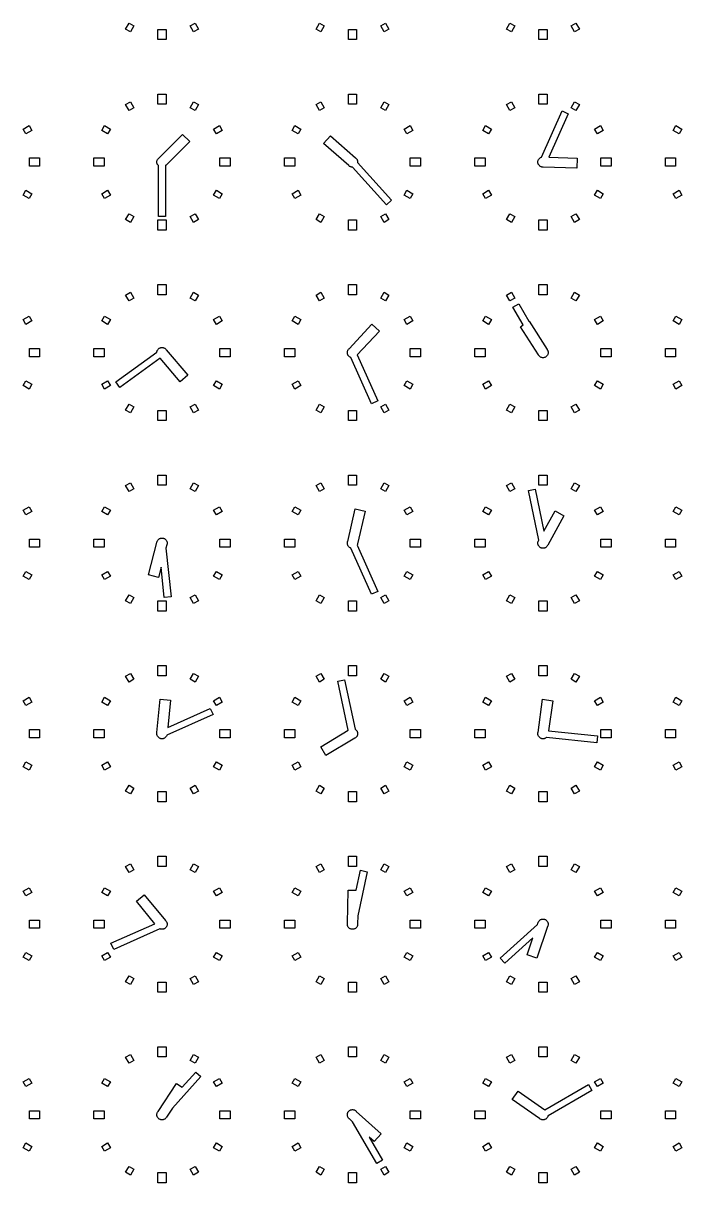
# Model space of a CAD drawing. Header units: millimetres. Extents: x -8 to 856, y -8 to 688.
# Drawn here: x 109.6 to 206.4, y 344 to 514.4 of the extents above; entities that cross this region are included whole.
import ezdxf

# ---------------------------------------------------------------- set-up
doc = ezdxf.new("R2010")
doc.units = ezdxf.units.MM

msp = doc.modelspace()

# ---------------------------------------------------------------- linework, layer by layer
for points in [[(124.65, 513.54), (125.15, 514.41), (125.85, 514.01), (125.35, 513.14), (124.65, 513.54)], [(129.4, 513.5), (130.6, 513.5), (130.6, 512), (129.4, 512), (129.4, 513.5)], [(134.15, 514.01), (134.85, 514.41), (135.35, 513.54), (134.65, 513.14), (134.15, 514.01)], [(153.15, 514.41), (153.85, 514.01), (153.35, 513.14), (152.65, 513.54), (153.15, 514.41)], [(157.4, 512), (157.4, 513.5), (158.6, 513.5), (158.6, 512), (157.4, 512)], [(162.15, 514.01), (162.85, 514.41), (163.35, 513.54), (162.65, 513.14), (162.15, 514.01)], [(180.65, 513.54), (181.15, 514.41), (181.85, 514.01), (181.35, 513.14), (180.65, 513.54)], [(185.4, 513.5), (186.6, 513.5), (186.6, 512), (185.4, 512), (185.4, 513.5)], [(190.15, 514.01), (190.85, 514.41), (191.35, 513.54), (190.65, 513.14), (190.15, 514.01)], [(125.85, 501.99), (125.15, 501.59), (124.65, 502.46), (125.35, 502.86), (125.85, 501.99)], [(130.6, 502.5), (129.4, 502.5), (129.4, 504), (130.6, 504), (130.6, 502.5)], [(134.85, 501.59), (134.15, 501.99), (134.65, 502.86), (135.35, 502.46), (134.85, 501.59)], [(153.85, 501.99), (153.15, 501.59), (152.65, 502.46), (153.35, 502.86), (153.85, 501.99)], [(158.6, 502.5), (157.4, 502.5), (157.4, 504), (158.6, 504), (158.6, 502.5)], [(162.85, 501.59), (162.15, 501.99), (162.65, 502.86), (163.35, 502.46), (162.85, 501.59)], [(181.85, 501.99), (181.15, 501.59), (180.65, 502.46), (181.35, 502.86), (181.85, 501.99)], [(186.6, 502.5), (185.4, 502.5), (185.4, 504), (186.6, 504), (186.6, 502.5)], [(190.85, 501.59), (190.15, 501.99), (190.65, 502.86), (191.35, 502.46), (190.85, 501.59)], [(186, 493.25), (185.93, 493.25), (185.85, 493.26), (185.78, 493.28), (185.71, 493.3), (185.64, 493.33), (185.58, 493.37), (185.52, 493.42), (185.47, 493.47), (185.42, 493.52), (185.37, 493.58), (185.33, 493.64), (185.3, 493.71), (185.28, 493.78), (185.26, 493.85), (185.25, 493.93), (185.25, 494), (185.25, 494.07), (185.26, 494.15), (185.28, 494.22), (185.3, 494.29), (185.33, 494.36), (185.37, 494.42), (185.42, 494.48), (185.47, 494.53), (185.52, 494.58), (185.58, 494.63), (185.64, 494.67), (185.71, 494.7), (185.77, 494.72), (188.8, 501.51), (189.71, 501.1), (186.87, 494.72), (191.02, 494.58), (190.97, 493.08), (186.05, 493.25), (186, 493.25)], [(109.99, 498.15), (109.59, 498.85), (110.46, 499.35), (110.86, 498.65), (109.99, 498.15)], [(122.41, 498.85), (122.01, 498.15), (121.14, 498.65), (121.54, 499.35), (122.41, 498.85)], [(137.99, 498.15), (137.59, 498.85), (138.46, 499.35), (138.86, 498.65), (137.99, 498.15)], [(150.41, 498.85), (150.01, 498.15), (149.14, 498.65), (149.54, 499.35), (150.41, 498.85)], [(165.99, 498.15), (165.59, 498.85), (166.46, 499.35), (166.86, 498.65), (165.99, 498.15)], [(178.41, 498.85), (178.01, 498.15), (177.14, 498.65), (177.54, 499.35), (178.41, 498.85)], [(193.99, 498.15), (193.59, 498.85), (194.46, 499.35), (194.86, 498.65), (193.99, 498.15)], [(206.41, 498.85), (206.01, 498.15), (205.14, 498.65), (205.54, 499.35), (206.41, 498.85)], [(129.5, 493.44), (129.47, 493.47), (129.42, 493.52), (129.37, 493.58), (129.33, 493.64), (129.3, 493.71), (129.28, 493.78), (129.26, 493.85), (129.25, 493.93), (129.25, 494), (129.25, 494.07), (129.26, 494.15), (129.28, 494.22), (129.3, 494.29), (129.33, 494.36), (129.37, 494.42), (129.42, 494.48), (129.47, 494.53), (129.52, 494.58), (129.53, 494.59), (133.01, 498.07), (134.07, 497.01), (130.59, 493.53), (130.58, 493.52), (130.53, 493.47), (130.5, 493.44), (130.5, 486), (129.5, 486), (129.5, 493.44)], [(158, 493.25), (157.93, 493.25), (157.85, 493.26), (157.78, 493.28), (157.71, 493.3), (157.64, 493.33), (157.58, 493.37), (157.52, 493.42), (157.47, 493.47), (157.44, 493.49), (153.76, 496.75), (154.75, 497.87), (158.44, 494.61), (158.48, 494.58), (158.53, 494.53), (158.58, 494.48), (158.63, 494.42), (158.67, 494.36), (158.7, 494.29), (158.72, 494.22), (158.74, 494.15), (158.75, 494.07), (158.75, 494), (158.75, 493.93), (158.75, 493.91), (163.72, 488.39), (162.98, 487.72), (158.01, 493.25), (158, 493.25)], [(110.5, 493.4), (110.5, 494.6), (112, 494.6), (112, 493.4), (110.5, 493.4)], [(121.5, 494.6), (121.5, 493.4), (120, 493.4), (120, 494.6), (121.5, 494.6)], [(138.5, 493.4), (138.5, 494.6), (140, 494.6), (140, 493.4), (138.5, 493.4)], [(149.5, 494.6), (149.5, 493.4), (148, 493.4), (148, 494.6), (149.5, 494.6)], [(166.5, 493.4), (166.5, 494.6), (168, 494.6), (168, 493.4), (166.5, 493.4)], [(177.5, 494.6), (177.5, 493.4), (176, 493.4), (176, 494.6), (177.5, 494.6)], [(194.5, 493.4), (194.5, 494.6), (196, 494.6), (196, 493.4), (194.5, 493.4)], [(205.5, 494.6), (205.5, 493.4), (204, 493.4), (204, 494.6), (205.5, 494.6)], [(109.59, 489.15), (109.99, 489.85), (110.86, 489.35), (110.46, 488.65), (109.59, 489.15)], [(122.01, 489.85), (122.41, 489.15), (121.54, 488.65), (121.14, 489.35), (122.01, 489.85)], [(137.59, 489.15), (137.99, 489.85), (138.86, 489.35), (138.46, 488.65), (137.59, 489.15)], [(150.01, 489.85), (150.41, 489.15), (149.54, 488.65), (149.14, 489.35), (150.01, 489.85)], [(165.59, 489.15), (165.99, 489.85), (166.86, 489.35), (166.46, 488.65), (165.59, 489.15)], [(178.01, 489.85), (178.41, 489.15), (177.54, 488.65), (177.14, 489.35), (178.01, 489.85)], [(193.59, 489.15), (193.99, 489.85), (194.86, 489.35), (194.46, 488.65), (193.59, 489.15)], [(206.01, 489.85), (206.41, 489.15), (205.54, 488.65), (205.14, 489.35), (206.01, 489.85)], [(124.65, 485.54), (125.15, 486.41), (125.85, 486.01), (125.35, 485.14), (124.65, 485.54)], [(134.15, 486.01), (134.85, 486.41), (135.35, 485.54), (134.65, 485.14), (134.15, 486.01)], [(152.65, 485.54), (153.15, 486.41), (153.85, 486.01), (153.35, 485.14), (152.65, 485.54)], [(162.15, 486.01), (162.85, 486.41), (163.35, 485.54), (162.65, 485.14), (162.15, 486.01)], [(181.15, 486.41), (181.85, 486.01), (181.35, 485.14), (180.65, 485.54), (181.15, 486.41)], [(190.15, 486.01), (190.85, 486.41), (191.35, 485.54), (190.65, 485.14), (190.15, 486.01)], [(129.4, 485.5), (130.6, 485.5), (130.6, 484), (129.4, 484), (129.4, 485.5)], [(157.4, 485.5), (158.6, 485.5), (158.6, 484), (157.4, 484), (157.4, 485.5)], [(185.4, 484), (185.4, 485.5), (186.6, 485.5), (186.6, 484), (185.4, 484)], [(130.6, 474.5), (129.4, 474.5), (129.4, 476), (130.6, 476), (130.6, 474.5)], [(158.6, 474.5), (157.4, 474.5), (157.4, 476), (158.6, 476), (158.6, 474.5)], [(186.6, 474.5), (185.4, 474.5), (185.4, 476), (186.6, 476), (186.6, 474.5)], [(125.85, 473.99), (125.15, 473.59), (124.65, 474.46), (125.35, 474.86), (125.85, 473.99)], [(134.85, 473.59), (134.15, 473.99), (134.65, 474.86), (135.35, 474.46), (134.85, 473.59)], [(153.85, 473.99), (153.15, 473.59), (152.65, 474.46), (153.35, 474.86), (153.85, 473.99)], [(162.85, 473.59), (162.15, 473.99), (162.65, 474.86), (163.35, 474.46), (162.85, 473.59)], [(181.85, 473.99), (181.15, 473.59), (180.65, 474.46), (181.35, 474.86), (181.85, 473.99)], [(190.85, 473.59), (190.15, 473.99), (190.65, 474.86), (191.35, 474.46), (190.85, 473.59)], [(186.7, 465.71), (186.67, 465.64), (186.63, 465.58), (186.58, 465.52), (186.53, 465.47), (186.48, 465.42), (186.42, 465.37), (186.36, 465.33), (186.29, 465.3), (186.22, 465.28), (186.15, 465.26), (186.07, 465.25), (186, 465.25), (185.93, 465.25), (185.85, 465.26), (185.78, 465.28), (185.71, 465.3), (185.64, 465.33), (185.58, 465.37), (185.52, 465.42), (185.47, 465.47), (185.42, 465.52), (185.37, 465.58), (185.33, 465.64), (185.32, 465.66), (182.68, 469.81), (183.08, 470.07), (181.57, 472.68), (182.43, 473.18), (183.92, 470.6), (183.95, 470.62), (186.59, 466.47), (186.63, 466.42), (186.67, 466.36), (186.7, 466.29), (186.72, 466.22), (186.74, 466.15), (186.75, 466.07), (186.75, 466), (186.75, 465.93), (186.74, 465.85), (186.72, 465.78), (186.7, 465.71)], [(109.99, 470.15), (109.59, 470.85), (110.46, 471.35), (110.86, 470.65), (109.99, 470.15)], [(122.41, 470.85), (122.01, 470.15), (121.14, 470.65), (121.54, 471.35), (122.41, 470.85)], [(137.99, 470.15), (137.59, 470.85), (138.46, 471.35), (138.86, 470.65), (137.99, 470.15)], [(150.41, 470.85), (150.01, 470.15), (149.14, 470.65), (149.54, 471.35), (150.41, 470.85)], [(165.99, 470.15), (165.59, 470.85), (166.46, 471.35), (166.86, 470.65), (165.99, 470.15)], [(178.41, 470.85), (178.01, 470.15), (177.14, 470.65), (177.54, 471.35), (178.41, 470.85)], [(193.99, 470.15), (193.59, 470.85), (194.46, 471.35), (194.86, 470.65), (193.99, 470.15)], [(206.41, 470.85), (206.01, 470.15), (205.14, 470.65), (205.54, 471.35), (206.41, 470.85)], [(157.71, 465.3), (157.64, 465.33), (157.58, 465.37), (157.52, 465.42), (157.47, 465.47), (157.42, 465.52), (157.37, 465.58), (157.33, 465.64), (157.3, 465.71), (157.28, 465.78), (157.26, 465.85), (157.25, 465.93), (157.25, 466), (157.25, 466.07), (157.26, 466.15), (157.28, 466.22), (157.3, 466.29), (157.33, 466.36), (157.37, 466.42), (157.42, 466.48), (157.47, 466.53), (157.51, 466.57), (160.86, 470.17), (161.96, 469.15), (158.7, 465.65), (161.71, 458.9), (160.8, 458.49), (157.77, 465.28), (157.71, 465.3)], [(110.5, 465.4), (110.5, 466.6), (112, 466.6), (112, 465.4), (110.5, 465.4)], [(121.5, 466.6), (121.5, 465.4), (120, 465.4), (120, 466.6), (121.5, 466.6)], [(129.25, 466.07), (129.25, 466.07), (129.26, 466.15), (129.28, 466.22), (129.3, 466.29), (129.33, 466.36), (129.37, 466.42), (129.42, 466.48), (129.47, 466.53), (129.52, 466.58), (129.58, 466.63), (129.64, 466.67), (129.71, 466.7), (129.78, 466.72), (129.85, 466.74), (129.93, 466.75), (130, 466.75), (130.07, 466.75), (130.15, 466.74), (130.22, 466.72), (130.29, 466.7), (130.36, 466.67), (130.42, 466.63), (130.48, 466.58), (130.53, 466.53), (130.58, 466.48), (130.63, 466.42), (133.82, 462.69), (132.68, 461.71), (129.72, 465.18), (123.82, 460.89), (123.23, 461.7), (129.25, 466.07)], [(138.5, 465.4), (138.5, 466.6), (140, 466.6), (140, 465.4), (138.5, 465.4)], [(149.5, 466.6), (149.5, 465.4), (148, 465.4), (148, 466.6), (149.5, 466.6)], [(166.5, 465.4), (166.5, 466.6), (168, 466.6), (168, 465.4), (166.5, 465.4)], [(177.5, 466.6), (177.5, 465.4), (176, 465.4), (176, 466.6), (177.5, 466.6)], [(194.5, 465.4), (194.5, 466.6), (196, 466.6), (196, 465.4), (194.5, 465.4)], [(205.5, 466.6), (205.5, 465.4), (204, 465.4), (204, 466.6), (205.5, 466.6)], [(109.59, 461.15), (109.99, 461.85), (110.86, 461.35), (110.46, 460.65), (109.59, 461.15)], [(122.01, 461.85), (122.41, 461.15), (121.54, 460.65), (121.14, 461.35), (122.01, 461.85)], [(137.59, 461.15), (137.99, 461.85), (138.86, 461.35), (138.46, 460.65), (137.59, 461.15)], [(150.01, 461.85), (150.41, 461.15), (149.54, 460.65), (149.14, 461.35), (150.01, 461.85)], [(165.59, 461.15), (165.99, 461.85), (166.86, 461.35), (166.46, 460.65), (165.59, 461.15)], [(178.01, 461.85), (178.41, 461.15), (177.54, 460.65), (177.14, 461.35), (178.01, 461.85)], [(193.59, 461.15), (193.99, 461.85), (194.86, 461.35), (194.46, 460.65), (193.59, 461.15)], [(206.01, 461.85), (206.41, 461.15), (205.54, 460.65), (205.14, 461.35), (206.01, 461.85)], [(124.65, 457.54), (125.15, 458.41), (125.85, 458.01), (125.35, 457.14), (124.65, 457.54)], [(134.15, 458.01), (134.85, 458.41), (135.35, 457.54), (134.65, 457.14), (134.15, 458.01)], [(153.15, 458.41), (153.85, 458.01), (153.35, 457.14), (152.65, 457.54), (153.15, 458.41)], [(162.15, 458.01), (162.85, 458.41), (163.35, 457.54), (162.65, 457.14), (162.15, 458.01)], [(180.65, 457.54), (181.15, 458.41), (181.85, 458.01), (181.35, 457.14), (180.65, 457.54)], [(190.15, 458.01), (190.85, 458.41), (191.35, 457.54), (190.65, 457.14), (190.15, 458.01)], [(129.4, 457.5), (130.6, 457.5), (130.6, 456), (129.4, 456), (129.4, 457.5)], [(157.4, 456), (157.4, 457.5), (158.6, 457.5), (158.6, 456), (157.4, 456)], [(185.4, 457.5), (186.6, 457.5), (186.6, 456), (185.4, 456), (185.4, 457.5)], [(125.85, 445.99), (125.15, 445.59), (124.65, 446.46), (125.35, 446.86), (125.85, 445.99)], [(130.6, 446.5), (129.4, 446.5), (129.4, 448), (130.6, 448), (130.6, 446.5)], [(134.85, 445.59), (134.15, 445.99), (134.65, 446.86), (135.35, 446.46), (134.85, 445.59)], [(153.85, 445.99), (153.15, 445.59), (152.65, 446.46), (153.35, 446.86), (153.85, 445.99)], [(158.6, 446.5), (157.4, 446.5), (157.4, 448), (158.6, 448), (158.6, 446.5)], [(162.85, 445.59), (162.15, 445.99), (162.65, 446.86), (163.35, 446.46), (162.85, 445.59)], [(181.85, 445.99), (181.15, 445.59), (180.65, 446.46), (181.35, 446.86), (181.85, 445.99)], [(186.6, 446.5), (185.4, 446.5), (185.4, 448), (186.6, 448), (186.6, 446.5)], [(190.85, 445.59), (190.15, 445.99), (190.65, 446.86), (191.35, 446.46), (190.85, 445.59)], [(186.7, 437.71), (186.67, 437.64), (186.63, 437.58), (186.58, 437.52), (186.53, 437.47), (186.48, 437.42), (186.42, 437.37), (186.36, 437.33), (186.29, 437.3), (186.22, 437.28), (186.15, 437.26), (186.07, 437.25), (186, 437.25), (185.93, 437.25), (185.85, 437.26), (185.78, 437.28), (185.71, 437.3), (185.64, 437.33), (185.58, 437.37), (185.52, 437.42), (185.47, 437.47), (185.42, 437.52), (185.37, 437.58), (185.33, 437.64), (185.3, 437.71), (185.28, 437.78), (185.26, 437.85), (185.25, 437.93), (185.25, 438), (185.25, 438.07), (185.26, 438.15), (185.28, 438.22), (185.3, 438.29), (185.33, 438.36), (185.37, 438.42), (185.38, 438.43), (185.39, 438.45), (183.85, 445.72), (184.83, 445.93), (186.13, 439.78), (187.77, 442.74), (189.08, 442.01), (186.7, 437.71), (186.7, 437.71)], [(109.99, 442.15), (109.59, 442.85), (110.46, 443.35), (110.86, 442.65), (109.99, 442.15)], [(122.41, 442.85), (122.01, 442.15), (121.14, 442.65), (121.54, 443.35), (122.41, 442.85)], [(137.99, 442.15), (137.59, 442.85), (138.46, 443.35), (138.86, 442.65), (137.99, 442.15)], [(150.41, 442.85), (150.01, 442.15), (149.14, 442.65), (149.54, 443.35), (150.41, 442.85)], [(165.99, 442.15), (165.59, 442.85), (166.46, 443.35), (166.86, 442.65), (165.99, 442.15)], [(178.41, 442.85), (178.01, 442.15), (177.14, 442.65), (177.54, 443.35), (178.41, 442.85)], [(193.99, 442.15), (193.59, 442.85), (194.46, 443.35), (194.86, 442.65), (193.99, 442.15)], [(206.41, 442.85), (206.01, 442.15), (205.14, 442.65), (205.54, 443.35), (206.41, 442.85)], [(158.7, 437.71), (158.69, 437.69), (161.71, 430.9), (160.8, 430.49), (157.77, 437.28), (157.71, 437.3), (157.64, 437.33), (157.58, 437.37), (157.52, 437.42), (157.47, 437.47), (157.42, 437.52), (157.37, 437.58), (157.33, 437.64), (157.3, 437.71), (157.28, 437.78), (157.26, 437.85), (157.25, 437.93), (157.25, 438), (157.25, 438.07), (157.26, 438.15), (157.28, 438.22), (157.29, 438.25), (158.39, 443.04), (159.86, 442.7), (158.75, 437.91), (158.74, 437.85), (158.72, 437.78), (158.7, 437.71)], [(110.5, 437.4), (110.5, 438.6), (112, 438.6), (112, 437.4), (110.5, 437.4)], [(121.5, 438.6), (121.5, 437.4), (120, 437.4), (120, 438.6), (121.5, 438.6)], [(129.25, 438.11), (129.26, 438.15), (129.28, 438.22), (129.3, 438.29), (129.33, 438.36), (129.37, 438.42), (129.42, 438.48), (129.47, 438.53), (129.52, 438.58), (129.58, 438.63), (129.64, 438.67), (129.71, 438.7), (129.78, 438.72), (129.85, 438.74), (129.93, 438.75), (130, 438.75), (130.07, 438.75), (130.15, 438.74), (130.22, 438.72), (130.29, 438.7), (130.36, 438.67), (130.42, 438.63), (130.48, 438.58), (130.53, 438.53), (130.58, 438.48), (130.63, 438.42), (130.67, 438.36), (130.7, 438.29), (130.72, 438.22), (130.74, 438.15), (130.75, 438.07), (130.75, 438), (130.75, 437.93), (130.74, 437.85), (130.72, 437.78), (130.71, 437.74), (130.58, 437.25), (131.33, 430.1), (130.34, 429.99), (129.87, 434.49), (129.47, 432.97), (128.02, 433.35), (129.25, 438.11)], [(138.5, 437.4), (138.5, 438.6), (140, 438.6), (140, 437.4), (138.5, 437.4)], [(149.5, 438.6), (149.5, 437.4), (148, 437.4), (148, 438.6), (149.5, 438.6)], [(166.5, 437.4), (166.5, 438.6), (168, 438.6), (168, 437.4), (166.5, 437.4)], [(177.5, 438.6), (177.5, 437.4), (176, 437.4), (176, 438.6), (177.5, 438.6)], [(194.5, 437.4), (194.5, 438.6), (196, 438.6), (196, 437.4), (194.5, 437.4)], [(205.5, 438.6), (205.5, 437.4), (204, 437.4), (204, 438.6), (205.5, 438.6)], [(109.59, 433.15), (109.99, 433.85), (110.86, 433.35), (110.46, 432.65), (109.59, 433.15)], [(122.01, 433.85), (122.41, 433.15), (121.54, 432.65), (121.14, 433.35), (122.01, 433.85)], [(137.59, 433.15), (137.99, 433.85), (138.86, 433.35), (138.46, 432.65), (137.59, 433.15)], [(150.01, 433.85), (150.41, 433.15), (149.54, 432.65), (149.14, 433.35), (150.01, 433.85)], [(165.59, 433.15), (165.99, 433.85), (166.86, 433.35), (166.46, 432.65), (165.59, 433.15)], [(178.01, 433.85), (178.41, 433.15), (177.54, 432.65), (177.14, 433.35), (178.01, 433.85)], [(193.59, 433.15), (193.99, 433.85), (194.86, 433.35), (194.46, 432.65), (193.59, 433.15)], [(206.01, 433.85), (206.41, 433.15), (205.54, 432.65), (205.14, 433.35), (206.01, 433.85)], [(124.65, 429.54), (125.15, 430.41), (125.85, 430.01), (125.35, 429.14), (124.65, 429.54)], [(129.4, 429.5), (130.6, 429.5), (130.6, 428), (129.4, 428), (129.4, 429.5)], [(134.15, 430.01), (134.85, 430.41), (135.35, 429.54), (134.65, 429.14), (134.15, 430.01)], [(153.15, 430.41), (153.85, 430.01), (153.35, 429.14), (152.65, 429.54), (153.15, 430.41)], [(157.4, 428), (157.4, 429.5), (158.6, 429.5), (158.6, 428), (157.4, 428)], [(162.15, 430.01), (162.85, 430.41), (163.35, 429.54), (162.65, 429.14), (162.15, 430.01)], [(180.65, 429.54), (181.15, 430.41), (181.85, 430.01), (181.35, 429.14), (180.65, 429.54)], [(185.4, 429.5), (186.6, 429.5), (186.6, 428), (185.4, 428), (185.4, 429.5)], [(190.15, 430.01), (190.85, 430.41), (191.35, 429.54), (190.65, 429.14), (190.15, 430.01)], [(130.6, 418.5), (129.4, 418.5), (129.4, 420), (130.6, 420), (130.6, 418.5)], [(158.6, 418.5), (157.4, 418.5), (157.4, 420), (158.6, 420), (158.6, 418.5)], [(186.6, 418.5), (185.4, 418.5), (185.4, 420), (186.6, 420), (186.6, 418.5)], [(125.85, 417.99), (125.15, 417.59), (124.65, 418.46), (125.35, 418.86), (125.85, 417.99)], [(134.85, 417.59), (134.15, 417.99), (134.65, 418.86), (135.35, 418.46), (134.85, 417.59)], [(153.85, 417.99), (153.15, 417.59), (152.65, 418.46), (153.35, 418.86), (153.85, 417.99)], [(157.38, 410.5), (155.85, 417.72), (156.83, 417.93), (158.37, 410.66), (158.42, 410.63), (158.48, 410.58), (158.53, 410.53), (158.58, 410.48), (158.63, 410.42), (158.67, 410.36), (158.7, 410.29), (158.72, 410.22), (158.74, 410.15), (158.75, 410.07), (158.75, 410), (158.75, 409.93), (158.74, 409.85), (158.72, 409.78), (158.7, 409.71), (158.67, 409.64), (158.63, 409.58), (158.58, 409.52), (158.53, 409.47), (158.48, 409.42), (158.42, 409.37), (158.36, 409.33), (158.32, 409.32), (154.1, 406.78), (153.33, 408.07), (157.38, 410.5)], [(162.85, 417.59), (162.15, 417.99), (162.65, 418.86), (163.35, 418.46), (162.85, 417.59)], [(181.85, 417.99), (181.15, 417.59), (180.65, 418.46), (181.35, 418.86), (181.85, 417.99)], [(190.85, 417.59), (190.15, 417.99), (190.65, 418.86), (191.35, 418.46), (190.85, 417.59)], [(109.99, 414.15), (109.59, 414.85), (110.46, 415.35), (110.86, 414.65), (109.99, 414.15)], [(122.41, 414.85), (122.01, 414.15), (121.14, 414.65), (121.54, 415.35), (122.41, 414.85)], [(130.7, 409.71), (130.67, 409.64), (130.63, 409.58), (130.58, 409.52), (130.53, 409.47), (130.48, 409.42), (130.42, 409.37), (130.36, 409.33), (130.29, 409.3), (130.22, 409.28), (130.15, 409.26), (130.07, 409.25), (130, 409.25), (129.93, 409.25), (129.85, 409.26), (129.78, 409.28), (129.71, 409.3), (129.64, 409.33), (129.58, 409.37), (129.52, 409.42), (129.47, 409.47), (129.42, 409.52), (129.37, 409.58), (129.33, 409.64), (129.3, 409.71), (129.28, 409.78), (129.26, 409.85), (129.25, 409.93), (129.25, 410), (129.25, 410.07), (129.26, 410.15), (129.26, 410.16), (129.73, 415.05), (131.23, 414.91), (130.84, 410.92), (137.1, 413.71), (137.51, 412.8), (130.72, 409.77), (130.7, 409.71)], [(137.99, 414.15), (137.59, 414.85), (138.46, 415.35), (138.86, 414.65), (137.99, 414.15)], [(150.41, 414.85), (150.01, 414.15), (149.14, 414.65), (149.54, 415.35), (150.41, 414.85)], [(165.99, 414.15), (165.59, 414.85), (166.46, 415.35), (166.86, 414.65), (165.99, 414.15)], [(178.41, 414.85), (178.01, 414.15), (177.14, 414.65), (177.54, 415.35), (178.41, 414.85)], [(186.48, 409.42), (186.42, 409.37), (186.36, 409.33), (186.29, 409.3), (186.22, 409.28), (186.15, 409.26), (186.07, 409.25), (186, 409.25), (185.93, 409.25), (185.85, 409.26), (185.78, 409.28), (185.71, 409.3), (185.64, 409.33), (185.58, 409.37), (185.52, 409.42), (185.47, 409.47), (185.42, 409.52), (185.37, 409.58), (185.33, 409.64), (185.3, 409.71), (185.28, 409.78), (185.26, 409.85), (185.25, 409.93), (185.25, 410), (185.25, 410.07), (185.26, 410.15), (185.27, 410.18), (185.95, 415.06), (187.44, 414.85), (186.82, 410.42), (194.01, 409.66), (193.9, 408.67), (186.51, 409.44), (186.48, 409.42)], [(193.99, 414.15), (193.59, 414.85), (194.46, 415.35), (194.86, 414.65), (193.99, 414.15)], [(206.41, 414.85), (206.01, 414.15), (205.14, 414.65), (205.54, 415.35), (206.41, 414.85)], [(110.5, 409.4), (110.5, 410.6), (112, 410.6), (112, 409.4), (110.5, 409.4)], [(121.5, 410.6), (121.5, 409.4), (120, 409.4), (120, 410.6), (121.5, 410.6)], [(138.5, 409.4), (138.5, 410.6), (140, 410.6), (140, 409.4), (138.5, 409.4)], [(149.5, 410.6), (149.5, 409.4), (148, 409.4), (148, 410.6), (149.5, 410.6)], [(166.5, 409.4), (166.5, 410.6), (168, 410.6), (168, 409.4), (166.5, 409.4)], [(177.5, 410.6), (177.5, 409.4), (176, 409.4), (176, 410.6), (177.5, 410.6)], [(194.5, 409.4), (194.5, 410.6), (196, 410.6), (196, 409.4), (194.5, 409.4)], [(205.5, 410.6), (205.5, 409.4), (204, 409.4), (204, 410.6), (205.5, 410.6)], [(109.59, 405.15), (109.99, 405.85), (110.86, 405.35), (110.46, 404.65), (109.59, 405.15)], [(122.01, 405.85), (122.41, 405.15), (121.54, 404.65), (121.14, 405.35), (122.01, 405.85)], [(137.59, 405.15), (137.99, 405.85), (138.86, 405.35), (138.46, 404.65), (137.59, 405.15)], [(150.01, 405.85), (150.41, 405.15), (149.54, 404.65), (149.14, 405.35), (150.01, 405.85)], [(165.59, 405.15), (165.99, 405.85), (166.86, 405.35), (166.46, 404.65), (165.59, 405.15)], [(178.01, 405.85), (178.41, 405.15), (177.54, 404.65), (177.14, 405.35), (178.01, 405.85)], [(193.59, 405.15), (193.99, 405.85), (194.86, 405.35), (194.46, 404.65), (193.59, 405.15)], [(206.01, 405.85), (206.41, 405.15), (205.54, 404.65), (205.14, 405.35), (206.01, 405.85)], [(125.15, 402.41), (125.85, 402.01), (125.35, 401.14), (124.65, 401.54), (125.15, 402.41)], [(134.15, 402.01), (134.85, 402.41), (135.35, 401.54), (134.65, 401.14), (134.15, 402.01)], [(152.65, 401.54), (153.15, 402.41), (153.85, 402.01), (153.35, 401.14), (152.65, 401.54)], [(162.15, 402.01), (162.85, 402.41), (163.35, 401.54), (162.65, 401.14), (162.15, 402.01)], [(181.15, 402.41), (181.85, 402.01), (181.35, 401.14), (180.65, 401.54), (181.15, 402.41)], [(190.15, 402.01), (190.85, 402.41), (191.35, 401.54), (190.65, 401.14), (190.15, 402.01)], [(129.4, 400), (129.4, 401.5), (130.6, 401.5), (130.6, 400), (129.4, 400)], [(157.4, 401.5), (158.6, 401.5), (158.6, 400), (157.4, 400), (157.4, 401.5)], [(185.4, 400), (185.4, 401.5), (186.6, 401.5), (186.6, 400), (185.4, 400)], [(130.6, 390.5), (129.4, 390.5), (129.4, 392), (130.6, 392), (130.6, 390.5)], [(158.6, 390.5), (157.4, 390.5), (157.4, 392), (158.6, 392), (158.6, 390.5)], [(186.6, 390.5), (185.4, 390.5), (185.4, 392), (186.6, 392), (186.6, 390.5)], [(125.85, 389.99), (125.15, 389.59), (124.65, 390.46), (125.35, 390.86), (125.85, 389.99)], [(134.85, 389.59), (134.15, 389.99), (134.65, 390.86), (135.35, 390.46), (134.85, 389.59)], [(153.85, 389.99), (153.15, 389.59), (152.65, 390.46), (153.35, 390.86), (153.85, 389.99)], [(162.85, 389.59), (162.15, 389.99), (162.65, 390.86), (163.35, 390.46), (162.85, 389.59)], [(181.85, 389.99), (181.15, 389.59), (180.65, 390.46), (181.35, 390.86), (181.85, 389.99)], [(190.85, 389.59), (190.15, 389.99), (190.65, 390.86), (191.35, 390.46), (190.85, 389.59)], [(158.7, 381.71), (158.67, 381.64), (158.63, 381.58), (158.58, 381.52), (158.53, 381.47), (158.48, 381.42), (158.42, 381.37), (158.36, 381.33), (158.29, 381.3), (158.22, 381.28), (158.15, 381.26), (158.07, 381.25), (158, 381.25), (157.93, 381.25), (157.85, 381.26), (157.78, 381.28), (157.71, 381.3), (157.64, 381.33), (157.58, 381.37), (157.52, 381.42), (157.47, 381.47), (157.42, 381.52), (157.37, 381.58), (157.33, 381.64), (157.3, 381.71), (157.28, 381.78), (157.26, 381.85), (157.25, 381.93), (157.25, 382), (157.25, 382.07), (157.25, 382.09), (157.34, 387.01), (158.55, 386.99), (159.17, 389.93), (160.15, 389.72), (158.77, 383.22), (158.75, 382.07), (158.75, 382), (158.75, 381.93), (158.74, 381.85), (158.72, 381.78), (158.7, 381.71)], [(109.99, 386.15), (109.59, 386.85), (110.46, 387.35), (110.86, 386.65), (109.99, 386.15)], [(122.41, 386.85), (122.01, 386.15), (121.14, 386.65), (121.54, 387.35), (122.41, 386.85)], [(137.99, 386.15), (137.59, 386.85), (138.46, 387.35), (138.86, 386.65), (137.99, 386.15)], [(150.41, 386.85), (150.01, 386.15), (149.14, 386.65), (149.54, 387.35), (150.41, 386.85)], [(165.99, 386.15), (165.59, 386.85), (166.46, 387.35), (166.86, 386.65), (165.99, 386.15)], [(178.41, 386.85), (178.01, 386.15), (177.14, 386.65), (177.54, 387.35), (178.41, 386.85)], [(193.99, 386.15), (193.59, 386.85), (194.46, 387.35), (194.86, 386.65), (193.99, 386.15)], [(206.41, 386.85), (206.01, 386.15), (205.14, 386.65), (205.54, 387.35), (206.41, 386.85)], [(128.96, 382.08), (126.24, 385.38), (127.4, 386.34), (130.53, 382.54), (130.53, 382.53), (130.58, 382.48), (130.63, 382.42), (130.67, 382.36), (130.7, 382.29), (130.72, 382.22), (130.74, 382.15), (130.75, 382.07), (130.75, 382), (130.75, 381.93), (130.74, 381.85), (130.72, 381.78), (130.7, 381.71), (130.67, 381.64), (130.63, 381.58), (130.58, 381.52), (130.53, 381.47), (130.48, 381.42), (130.42, 381.37), (130.36, 381.33), (130.29, 381.3), (130.22, 381.28), (130.15, 381.26), (130.07, 381.25), (130, 381.25), (129.93, 381.25), (129.85, 381.26), (129.78, 381.28), (129.71, 381.3), (129.69, 381.31), (122.9, 378.29), (122.49, 379.2), (128.96, 382.08)], [(110.5, 381.4), (110.5, 382.6), (112, 382.6), (112, 381.4), (110.5, 381.4)], [(121.5, 382.6), (121.5, 381.4), (120, 381.4), (120, 382.6), (121.5, 382.6)], [(138.5, 381.4), (138.5, 382.6), (140, 382.6), (140, 381.4), (138.5, 381.4)], [(149.5, 382.6), (149.5, 381.4), (148, 381.4), (148, 382.6), (149.5, 382.6)], [(166.5, 381.4), (166.5, 382.6), (168, 382.6), (168, 381.4), (166.5, 381.4)], [(177.5, 382.6), (177.5, 381.4), (176, 381.4), (176, 382.6), (177.5, 382.6)], [(185.19, 381.94), (185.26, 382.17), (185.28, 382.22), (185.3, 382.29), (185.33, 382.36), (185.37, 382.42), (185.42, 382.48), (185.47, 382.53), (185.52, 382.58), (185.58, 382.63), (185.64, 382.67), (185.71, 382.7), (185.78, 382.72), (185.85, 382.74), (185.93, 382.75), (186, 382.75), (186.07, 382.75), (186.15, 382.74), (186.22, 382.72), (186.29, 382.7), (186.36, 382.67), (186.42, 382.63), (186.48, 382.58), (186.53, 382.53), (186.58, 382.48), (186.63, 382.42), (186.67, 382.36), (186.7, 382.29), (186.72, 382.22), (186.74, 382.15), (186.75, 382.07), (186.75, 382), (186.75, 381.93), (186.74, 381.85), (186.72, 381.78), (186.7, 381.71), (186.68, 381.68), (185.08, 377.03), (183.66, 377.52), (184.51, 379.99), (180.39, 376.28), (179.72, 377.02), (185.19, 381.94)], [(194.5, 381.4), (194.5, 382.6), (196, 382.6), (196, 381.4), (194.5, 381.4)], [(205.5, 382.6), (205.5, 381.4), (204, 381.4), (204, 382.6), (205.5, 382.6)], [(109.59, 377.15), (109.99, 377.85), (110.86, 377.35), (110.46, 376.65), (109.59, 377.15)], [(122.01, 377.85), (122.41, 377.15), (121.54, 376.65), (121.14, 377.35), (122.01, 377.85)], [(137.59, 377.15), (137.99, 377.85), (138.86, 377.35), (138.46, 376.65), (137.59, 377.15)], [(150.01, 377.85), (150.41, 377.15), (149.54, 376.65), (149.14, 377.35), (150.01, 377.85)], [(165.59, 377.15), (165.99, 377.85), (166.86, 377.35), (166.46, 376.65), (165.59, 377.15)], [(178.01, 377.85), (178.41, 377.15), (177.54, 376.65), (177.14, 377.35), (178.01, 377.85)], [(193.59, 377.15), (193.99, 377.85), (194.86, 377.35), (194.46, 376.65), (193.59, 377.15)], [(206.01, 377.85), (206.41, 377.15), (205.54, 376.65), (205.14, 377.35), (206.01, 377.85)], [(124.65, 373.54), (125.15, 374.41), (125.85, 374.01), (125.35, 373.14), (124.65, 373.54)], [(129.4, 373.5), (130.6, 373.5), (130.6, 372), (129.4, 372), (129.4, 373.5)], [(134.15, 374.01), (134.85, 374.41), (135.35, 373.54), (134.65, 373.14), (134.15, 374.01)], [(153.15, 374.41), (153.85, 374.01), (153.35, 373.14), (152.65, 373.54), (153.15, 374.41)], [(157.4, 372), (157.4, 373.5), (158.6, 373.5), (158.6, 372), (157.4, 372)], [(162.15, 374.01), (162.85, 374.41), (163.35, 373.54), (162.65, 373.14), (162.15, 374.01)], [(180.65, 373.54), (181.15, 374.41), (181.85, 374.01), (181.35, 373.14), (180.65, 373.54)], [(185.4, 373.5), (186.6, 373.5), (186.6, 372), (185.4, 372), (185.4, 373.5)], [(190.15, 374.01), (190.85, 374.41), (191.35, 373.54), (190.65, 373.14), (190.15, 374.01)], [(130.6, 362.5), (129.4, 362.5), (129.4, 364), (130.6, 364), (130.6, 362.5)], [(158.6, 362.5), (157.4, 362.5), (157.4, 364), (158.6, 364), (158.6, 362.5)], [(186.6, 362.5), (185.4, 362.5), (185.4, 364), (186.6, 364), (186.6, 362.5)], [(125.85, 361.99), (125.15, 361.59), (124.65, 362.46), (125.35, 362.86), (125.85, 361.99)], [(134.85, 361.59), (134.15, 361.99), (134.65, 362.86), (135.35, 362.46), (134.85, 361.59)], [(153.85, 361.99), (153.15, 361.59), (152.65, 362.46), (153.35, 362.86), (153.85, 361.99)], [(162.85, 361.59), (162.15, 361.99), (162.65, 362.86), (163.35, 362.46), (162.85, 361.59)], [(181.85, 361.99), (181.15, 361.59), (180.65, 362.46), (181.35, 362.86), (181.85, 361.99)], [(190.85, 361.59), (190.15, 361.99), (190.65, 362.86), (191.35, 362.46), (190.85, 361.59)], [(130.67, 353.64), (130.63, 353.58), (130.58, 353.52), (130.53, 353.47), (130.48, 353.42), (130.42, 353.37), (130.36, 353.33), (130.29, 353.3), (130.22, 353.28), (130.15, 353.26), (130.07, 353.25), (130, 353.25), (129.93, 353.25), (129.85, 353.26), (129.78, 353.28), (129.71, 353.3), (129.64, 353.33), (129.58, 353.37), (129.52, 353.42), (129.47, 353.47), (129.42, 353.52), (129.37, 353.58), (129.33, 353.64), (129.3, 353.71), (129.28, 353.78), (129.26, 353.85), (129.25, 353.93), (129.25, 354), (129.25, 354.07), (129.26, 354.15), (129.28, 354.22), (129.3, 354.29), (129.33, 354.36), (129.37, 354.42), (129.42, 354.48), (129.42, 354.48), (132.13, 358.58), (132.96, 358.04), (134.98, 360.28), (135.72, 359.61), (131.53, 354.95), (130.67, 353.65), (130.67, 353.64)], [(109.99, 358.15), (109.59, 358.85), (110.46, 359.35), (110.86, 358.65), (109.99, 358.15)], [(122.41, 358.85), (122.01, 358.15), (121.14, 358.65), (121.54, 359.35), (122.41, 358.85)], [(137.99, 358.15), (137.59, 358.85), (138.46, 359.35), (138.86, 358.65), (137.99, 358.15)], [(150.41, 358.85), (150.01, 358.15), (149.14, 358.65), (149.54, 359.35), (150.41, 358.85)], [(165.99, 358.15), (165.59, 358.85), (166.46, 359.35), (166.86, 358.65), (165.99, 358.15)], [(178.41, 358.85), (178.01, 358.15), (177.14, 358.65), (177.54, 359.35), (178.41, 358.85)], [(186.7, 353.71), (186.67, 353.64), (186.63, 353.58), (186.58, 353.52), (186.53, 353.47), (186.48, 353.42), (186.42, 353.37), (186.36, 353.33), (186.29, 353.3), (186.22, 353.28), (186.15, 353.26), (186.07, 353.25), (186, 353.25), (185.93, 353.25), (185.85, 353.26), (185.78, 353.28), (185.71, 353.3), (185.64, 353.33), (185.58, 353.37), (185.52, 353.42), (185.5, 353.43), (181.47, 356.25), (182.33, 357.48), (186.26, 354.73), (192.68, 358.43), (193.18, 357.57), (186.74, 353.85), (186.72, 353.78), (186.7, 353.71)], [(193.99, 358.15), (193.59, 358.85), (194.46, 359.35), (194.86, 358.65), (193.99, 358.15)], [(206.41, 358.85), (206.01, 358.15), (205.14, 358.65), (205.54, 359.35), (206.41, 358.85)], [(110.5, 353.4), (110.5, 354.6), (112, 354.6), (112, 353.4), (110.5, 353.4)], [(121.5, 354.6), (121.5, 353.4), (120, 353.4), (120, 354.6), (121.5, 354.6)], [(138.5, 353.4), (138.5, 354.6), (140, 354.6), (140, 353.4), (138.5, 353.4)], [(149.5, 354.6), (149.5, 353.4), (148, 353.4), (148, 354.6), (149.5, 354.6)], [(157.52, 353.42), (157.47, 353.47), (157.42, 353.52), (157.37, 353.58), (157.33, 353.64), (157.3, 353.71), (157.28, 353.78), (157.26, 353.85), (157.25, 353.93), (157.25, 354), (157.25, 354.07), (157.26, 354.15), (157.28, 354.22), (157.3, 354.29), (157.33, 354.36), (157.37, 354.42), (157.42, 354.48), (157.47, 354.53), (157.52, 354.58), (157.58, 354.63), (157.64, 354.67), (157.71, 354.7), (157.78, 354.72), (157.85, 354.74), (157.93, 354.75), (158, 354.75), (158.07, 354.75), (158.15, 354.74), (158.22, 354.72), (158.29, 354.7), (158.36, 354.67), (158.42, 354.63), (158.48, 354.58), (158.53, 354.53), (158.56, 354.5), (162.19, 351.18), (161.18, 350.07), (160.47, 350.72), (162.43, 347.32), (161.57, 346.82), (158.02, 352.96), (157.55, 353.39), (157.52, 353.42)], [(166.5, 353.4), (166.5, 354.6), (168, 354.6), (168, 353.4), (166.5, 353.4)], [(177.5, 354.6), (177.5, 353.4), (176, 353.4), (176, 354.6), (177.5, 354.6)], [(194.5, 353.4), (194.5, 354.6), (196, 354.6), (196, 353.4), (194.5, 353.4)], [(205.5, 354.6), (205.5, 353.4), (204, 353.4), (204, 354.6), (205.5, 354.6)], [(109.59, 349.15), (109.99, 349.85), (110.86, 349.35), (110.46, 348.65), (109.59, 349.15)], [(122.01, 349.85), (122.41, 349.15), (121.54, 348.65), (121.14, 349.35), (122.01, 349.85)], [(137.59, 349.15), (137.99, 349.85), (138.86, 349.35), (138.46, 348.65), (137.59, 349.15)], [(150.01, 349.85), (150.41, 349.15), (149.54, 348.65), (149.14, 349.35), (150.01, 349.85)], [(165.59, 349.15), (165.99, 349.85), (166.86, 349.35), (166.46, 348.65), (165.59, 349.15)], [(178.01, 349.85), (178.41, 349.15), (177.54, 348.65), (177.14, 349.35), (178.01, 349.85)], [(193.59, 349.15), (193.99, 349.85), (194.86, 349.35), (194.46, 348.65), (193.59, 349.15)], [(206.01, 349.85), (206.41, 349.15), (205.54, 348.65), (205.14, 349.35), (206.01, 349.85)], [(125.15, 346.41), (125.85, 346.01), (125.35, 345.14), (124.65, 345.54), (125.15, 346.41)], [(134.15, 346.01), (134.85, 346.41), (135.35, 345.54), (134.65, 345.14), (134.15, 346.01)], [(153.15, 346.41), (153.85, 346.01), (153.35, 345.14), (152.65, 345.54), (153.15, 346.41)], [(162.15, 346.01), (162.85, 346.41), (163.35, 345.54), (162.65, 345.14), (162.15, 346.01)], [(180.65, 345.54), (181.15, 346.41), (181.85, 346.01), (181.35, 345.14), (180.65, 345.54)], [(190.15, 346.01), (190.85, 346.41), (191.35, 345.54), (190.65, 345.14), (190.15, 346.01)], [(129.4, 344), (129.4, 345.5), (130.6, 345.5), (130.6, 344), (129.4, 344)], [(157.4, 344), (157.4, 345.5), (158.6, 345.5), (158.6, 344), (157.4, 344)], [(185.4, 345.5), (186.6, 345.5), (186.6, 344), (185.4, 344), (185.4, 345.5)]]:
    msp.add_lwpolyline(points, close=True)

doc.saveas('drawing.dxf')
